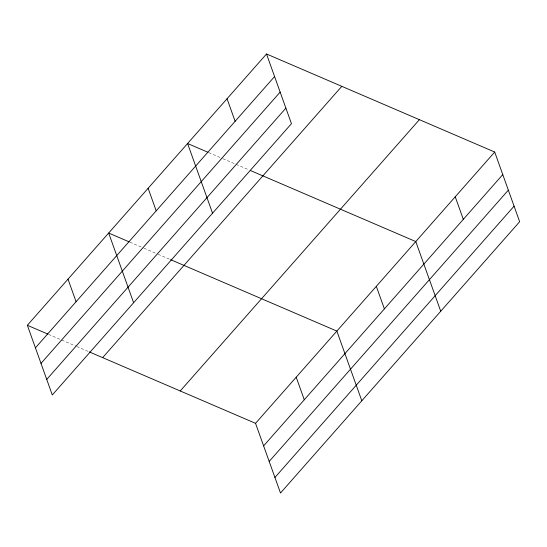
<?xml version="1.0" encoding="UTF-8"?>
<svg xmlns="http://www.w3.org/2000/svg" width="547" height="547" viewBox="0 0 547 547"><rect width="100%" height="100%" fill="white"/><g stroke="black" fill="none" stroke-linecap="round" stroke-linejoin="round"><path stroke-width="0.41" stroke-dasharray="2.73 2.05" d="M208.763 152.613L222.096 158.343M222.882 158.678L248.769 169.802M129.844 242.143L143.177 247.873M143.964 248.208L157.297 253.938M158.083 254.273L170.63 259.668M48.526 334.381L75.985 346.176M76.765 346.518L88.532 351.571"/><path stroke-width="0.82" d="M266.505 53.982L291.455 123.67L52.3 394.968L27.35 325.28L266.505 53.982L494.7 152.032L519.65 221.72L280.495 493.018L255.545 423.33L89.318 351.906M35.425 347.837L274.58 76.539M40.998 363.393L280.153 92.094M46.734 379.413L285.89 108.121M102.651 357.635L341.807 86.337M180.237 390.975L419.392 119.677M255.545 423.33L494.7 152.032M263.62 445.88L502.775 174.582M269.186 461.436L508.341 190.137M274.922 477.463L514.077 206.164M207.976 152.278L187.587 143.512L212.537 213.2M250.335 170.473L415.775 241.562L440.732 311.243M129.058 241.801L108.662 233.043L133.612 302.73M170.63 259.668L336.856 331.085L361.806 400.773M27.35 325.28L47.746 334.046M455.241 196.797L463.316 219.347M376.315 286.32L384.391 308.877M227.046 98.747L235.121 121.304M296.2 377.204L304.276 399.761M148.121 188.277L156.196 210.827M68.006 279.161L76.081 301.718"/></g></svg>
